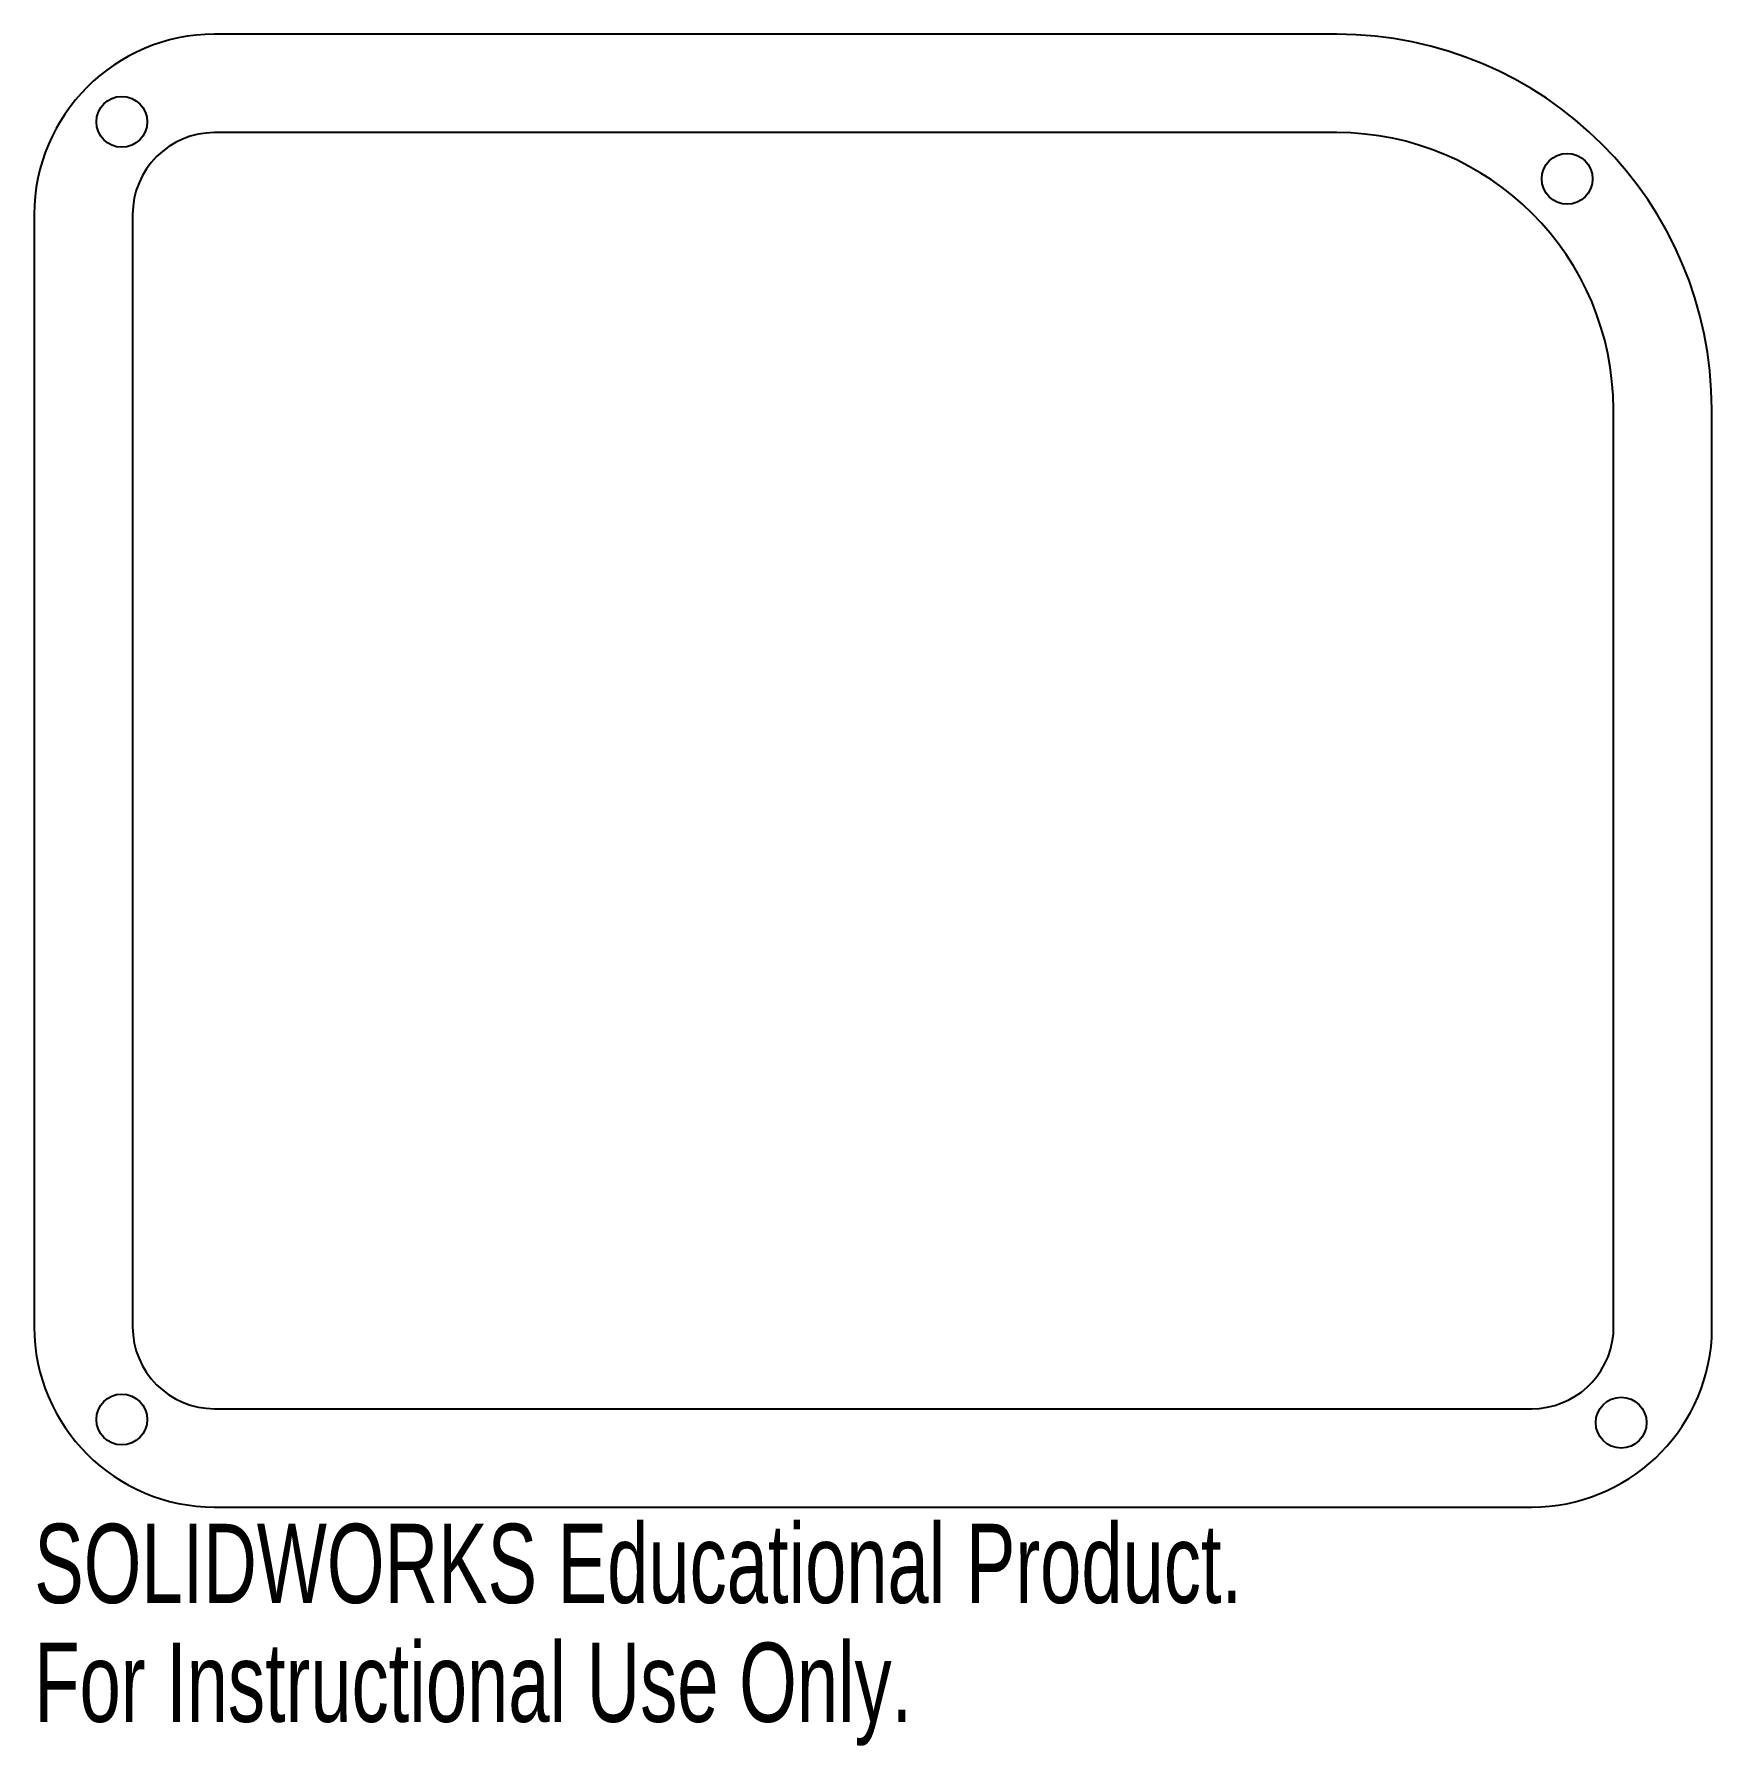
# Model space of a CAD drawing. Header units: millimetres. Extents: x -51 to 52, y -59 to 46.
import ezdxf

# ---------------------------------------------------------------- set-up
doc = ezdxf.new("R2010")
doc.units = ezdxf.units.MM
doc.styles.add('SLDTEXTSTYLE0', font='TXT', dxfattribs={"width": 0.7})

msp = doc.modelspace()

# ---------------------------------------------------------------- linework, layer by layer
at = {"color": 7, "linetype": 'Continuous', "lineweight": 25}
for p, q in [((28.74, 45.6), (-39.71, 45.6)), ((28.74, 39.6), (-39.71, 39.6)), ((-50.71, 34.6), (-50.71, -33.24)), ((-44.71, 34.6), (-44.71, -33.24)), ((45.62, -33.69), (45.62, 22.72)), ((51.62, -33.91), (51.62, 22.72)), ((-39.71, -38.24), (40.64, -38.24)), ((-39.71, -44.24), (40.64, -44.24))]:
    msp.add_line(p, q, dxfattribs=at)
for centre in [(-45.37, 40.26), (42.8, 36.78), (-45.37, -38.9), (46.09, -39.09)]:
    msp.add_circle(centre, 1.55, dxfattribs=at)
for centre, radius, start, end in [((-39.71, 34.6), 11, 90, 180), ((28.74, 22.72), 22.88, 0, 90), ((-39.71, 34.6), 5, 90, 180), ((28.74, 22.72), 16.88, 0, 90), ((-39.71, -33.24), 11, 180, 270), ((-39.71, -33.24), 5, 180, 270), ((40.64, -33.24), 5, 270, 354.8041), ((40.64, -33.24), 11, 270, 356.4976)]:
    msp.add_arc(centre, radius, start, end, dxfattribs=at)

# ---------------------------------------------------------------- texts
at = {"color": 7, "linetype": 'Continuous', "char_height": 4.8336, "attachment_point": 1, "style": 'SLDTEXTSTYLE0'}
for s, insert in [('SOLIDWORKS Educational Product.', (-50.71, -45.26)), ('For Instructional Use Only.', (-50.71, -52.51))]:
    msp.add_mtext(s, dxfattribs=dict(at, insert=insert))

doc.saveas('drawing.dxf')
